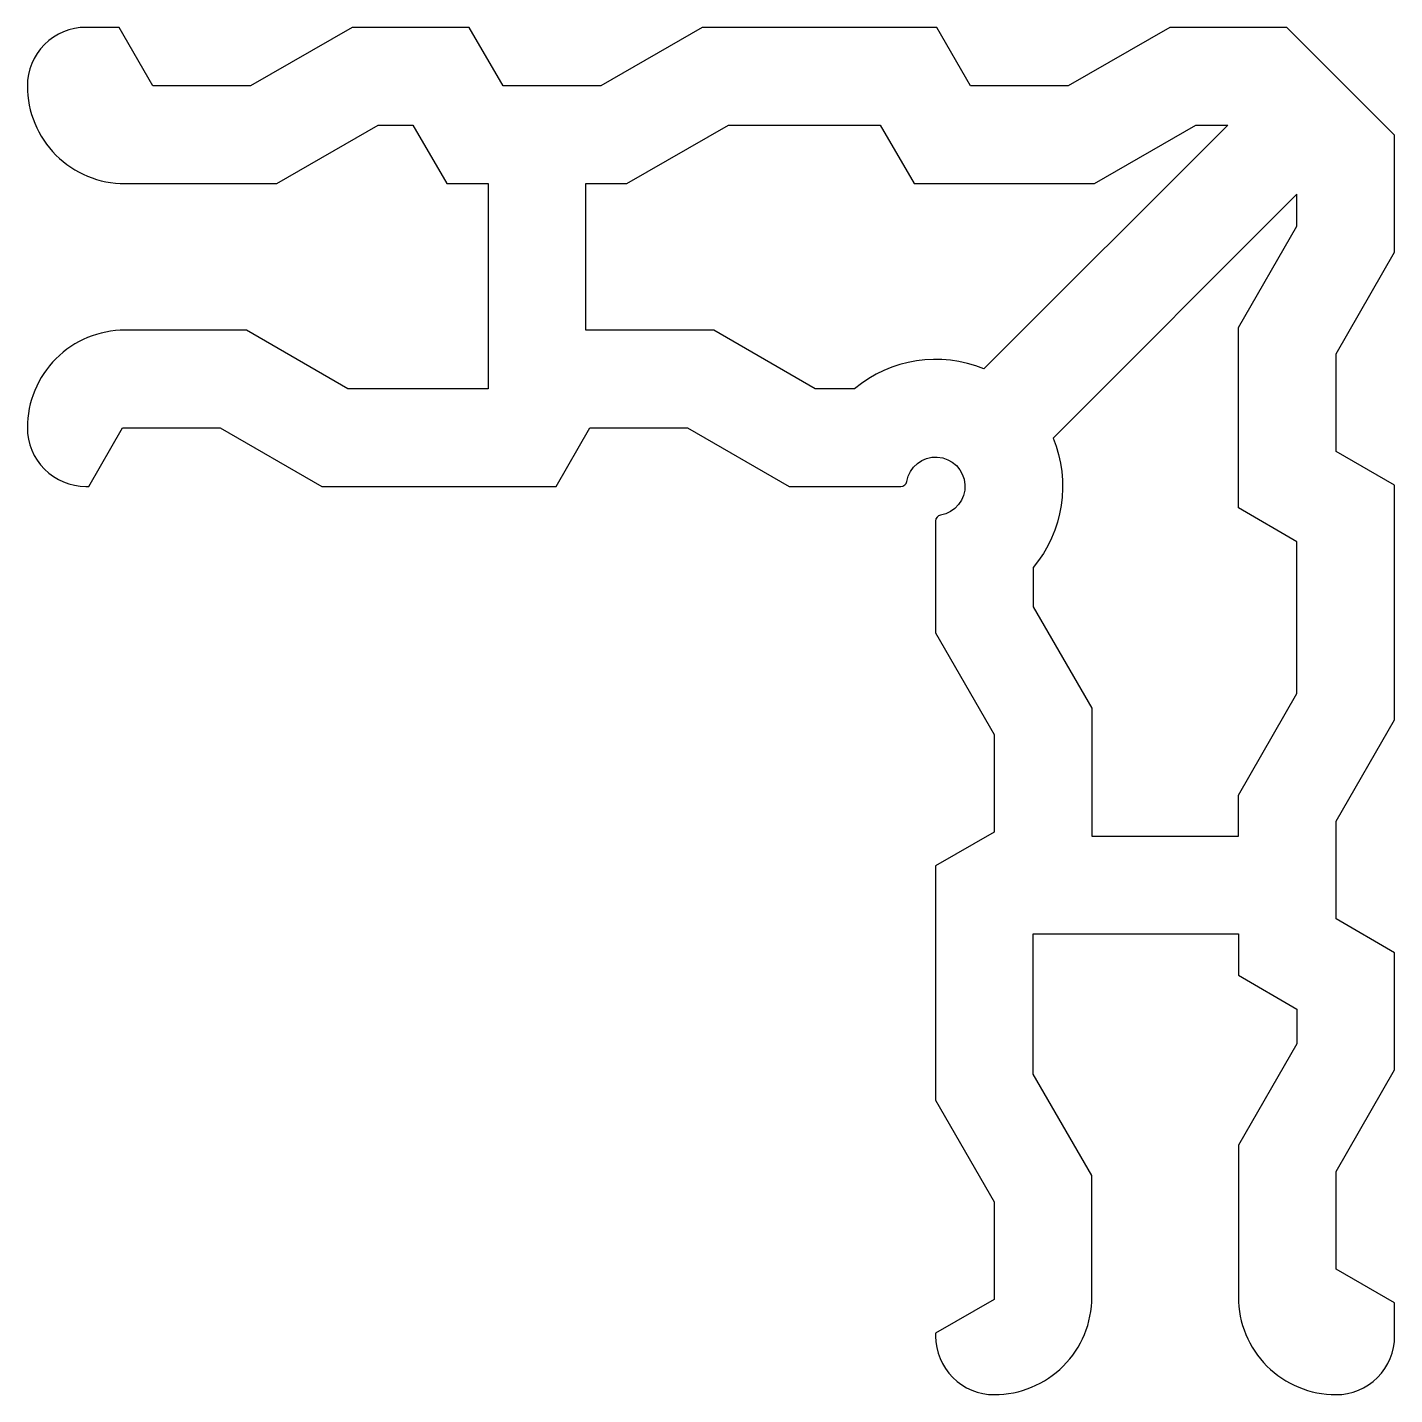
# Model space of a CAD drawing. Extents: x 303.4 to 373.4, y 187.2 to 257.2.
import ezdxf

# ---------------------------------------------------------------- set-up
doc = ezdxf.new("R2010")
doc.units = 0
doc.layers.add('ANA', color=220, linetype='CONTINUOUS')

msp = doc.modelspace()

# ---------------------------------------------------------------- linework, layer by layer
at = {"layer": 'ANA', "color": 0}
for points in [[(319.773, 238.664), (314.577, 241.664), (308.361, 241.664, 0.414214), (303.361, 236.664), (303.361, 236.664, 0.414214), (306.361, 233.664), (306.505, 233.664), (308.237, 236.664), (313.237, 236.664), (318.433, 233.664), (330.433, 233.664), (332.165, 236.664), (337.165, 236.664), (342.361, 233.664), (348.086, 233.664, 0.365977), (348.382, 233.914, -1.937711), (350.111, 232.185, 0.365977), (349.861, 231.89), (349.861, 226.164), (352.861, 220.968), (352.861, 215.968), (349.861, 214.236), (349.861, 202.236), (352.861, 197.04), (352.861, 192.04), (349.861, 190.308), (349.861, 190.164, 0.414214), (352.861, 187.164), (352.861, 187.164, 0.414214), (357.861, 192.164), (357.861, 198.38), (354.861, 203.576), (354.861, 210.749), (365.361, 210.749), (365.361, 208.636), (368.361, 206.904), (368.361, 205.131), (365.361, 199.934), (365.361, 192.164, 0.414214), (370.361, 187.164, 0.414214), (373.361, 190.164), (373.361, 191.863), (370.361, 193.595), (370.361, 198.595), (373.361, 203.791), (373.361, 209.791), (370.361, 211.523), (370.361, 216.523), (373.361, 221.719), (373.361, 233.719), (370.361, 235.451), (370.361, 240.451), (373.361, 245.647), (373.361, 251.647), (367.844, 257.164), (361.844, 257.164), (356.648, 254.164), (351.648, 254.164), (349.916, 257.164), (337.916, 257.164), (332.72, 254.164), (327.72, 254.164), (325.988, 257.164), (319.988, 257.164), (314.791, 254.164), (309.791, 254.164), (308.059, 257.164), (306.361, 257.164, 0.414214), (303.361, 254.164, 0.414214), (308.361, 249.164), (316.131, 249.164), (321.327, 252.164), (323.101, 252.164), (324.833, 249.164), (326.946, 249.164), (326.946, 238.664)], [(347.029, 252.164), (348.761, 249.164), (357.988, 249.164), (363.184, 252.164), (364.826, 252.164), (352.336, 239.675, 0.277772), (345.708, 238.664), (343.701, 238.664), (338.505, 241.664), (331.946, 241.664), (331.946, 249.164), (334.059, 249.164), (339.256, 252.164)], [(354.861, 227.504), (357.861, 222.308), (357.861, 215.749), (365.361, 215.749), (365.361, 217.863), (368.361, 223.059), (368.361, 230.832), (365.361, 232.564), (365.361, 241.791), (368.361, 246.987), (368.361, 248.629), (355.872, 236.139, -0.277772), (354.861, 229.511)]]:
    msp.add_lwpolyline(points, format="xyb", close=True, dxfattribs=at)

doc.saveas('drawing.dxf')
